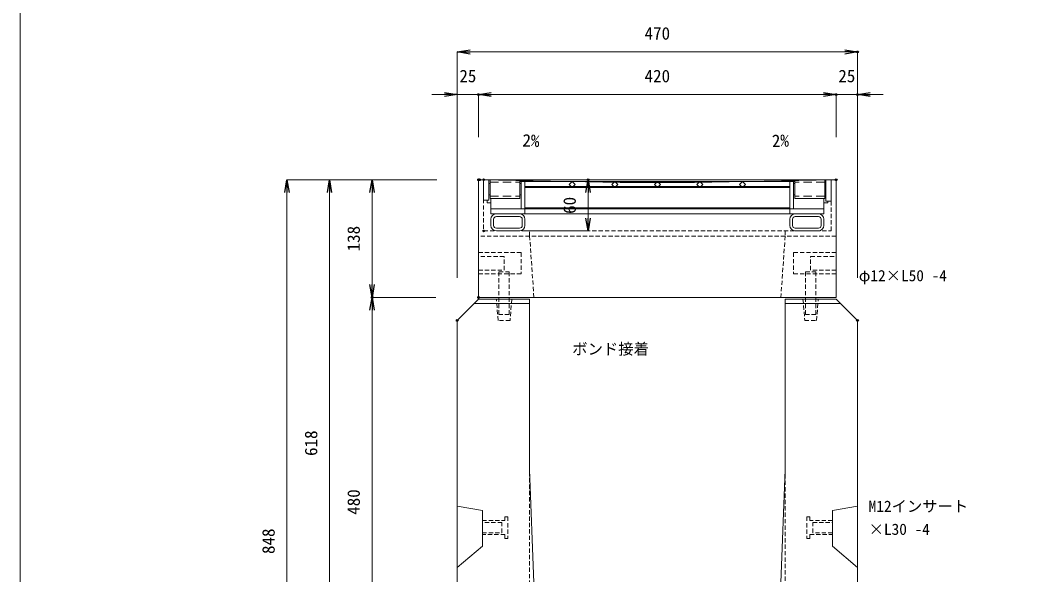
# Model space of a CAD drawing. Units: millimetres, scale not verified. Extents: x -1945 to 1945, y -1222 to 1618.
# Drawn here: x -1945 to -765, y 13 to 663 of the extents above; entities that cross this region are included whole.
import ezdxf
from ezdxf.enums import TextEntityAlignment as Align

# ---------------------------------------------------------------- set-up
doc = ezdxf.new("R2010")
doc.units = ezdxf.units.MM
doc.header["$LTSCALE"] = 10
doc.header["$PDMODE"] = 32
doc.header["$PDSIZE"] = 2
doc.linetypes.add('USER1', pattern=[0.75, 0.5, -0.25])
doc.linetypes.add('USER2', pattern=[1.5, 1, -0.5])
doc.layers.add('0-0_0', color=7, linetype='Continuous')
doc.layers.add('0-2_DEFPOINTS', color=7, linetype='Continuous')
for name, color, linetype, lineweight in [('0-1_TITLE', 7, 'Continuous', 18), ('0-3_KIJUN', 7, 'USER1', 18), ('0-5_SUNPO', 3, 'Continuous', 18), ('0-6_10-GR', 5, 'Continuous', 18)]:
    doc.layers.add(name, color=color, linetype=linetype, lineweight=lineweight)
doc.styles.add('ＭＳ ゴシック', font='')
doc.styles.get('ＭＳ ゴシック').set_extended_font_data('MS Gothic')

# ---------------------------------------------------------------- blocks, each defined once
blk = doc.blocks.new('_OPEN')
at = {"layer": '0-0_0'}
blk.add_line((0, 0), (-1, 0), dxfattribs=at)
blk.add_lwpolyline([(-1, 0.1667), (0, 0), (-1, -0.1667)], dxfattribs=at)
blk = doc.blocks.new('D2')
at = {"layer": '0-2_DEFPOINTS'}
for p in [(958.34, 1996.08), (538.34, 1896.08), (958.34, 1896.08)]:
    blk.add_point(p, dxfattribs=at)
at = {"layer": '0-5_SUNPO'}
for p, q in [((538.34, 1946.08), (538.34, 1996.08)), ((553.34, 1996.08), (943.34, 1996.08)), ((958.34, 1946.08), (958.34, 1996.08))]:
    blk.add_line(p, q, dxfattribs=at)
at = {"layer": '0-5_SUNPO', "xscale": 15, "yscale": 15, "rotation": 180}
blk.add_blockref('_OPEN', (538.34, 1996.08), dxfattribs=at)
at = {"layer": '0-5_SUNPO', "xscale": 15, "yscale": 15}
blk.add_blockref('_OPEN', (958.34, 1996.08), dxfattribs=at)
at = {"layer": '0-5_SUNPO', "color": 7, "style": 'ＭＳ ゴシック'}
blk.add_text('420', height=14.66, dxfattribs=at).set_placement((733.34, 2006.08), align=Align.BOTTOM_LEFT)
blk = doc.blocks.new('D8')
at = {"layer": '0-2_DEFPOINTS'}
for p in [(539.35, 1896.08), (313.34, 1048.08), (533.34, 1048.08)]:
    blk.add_point(p, dxfattribs=at)
at = {"layer": '0-5_SUNPO'}
for p, q in [((489.35, 1896.08), (313.34, 1896.08)), ((313.34, 1881.08), (313.34, 1063.08)), ((483.34, 1048.08), (313.34, 1048.08))]:
    blk.add_line(p, q, dxfattribs=at)
at = {"layer": '0-5_SUNPO', "xscale": 15, "yscale": 15}
for p, rotation in [((313.34, 1896.08), 90), ((313.34, 1048.08), 270)]:
    blk.add_blockref('_OPEN', p, dxfattribs=dict(at, rotation=rotation))
at = {"layer": '0-5_SUNPO', "color": 7, "style": 'ＭＳ ゴシック'}
blk.add_text('848', height=14.66, rotation=90, dxfattribs=at).set_placement((303.34, 1457.08), align=Align.BOTTOM_LEFT)
blk = doc.blocks.new('D13')
at = {"layer": '0-2_DEFPOINTS'}
for p in [(538.34, 1996.08), (538.34, 1896.08), (513.34, 1731.08)]:
    blk.add_point(p, dxfattribs=at)
at = {"layer": '0-5_SUNPO'}
for p, q in [((498.34, 1996.08), (483.34, 1996.08)), ((513.34, 1781.08), (513.34, 1996.08)), ((513.34, 1996.08), (538.34, 1996.08)), ((538.34, 1946.08), (538.34, 1996.08)), ((553.34, 1996.08), (568.34, 1996.08))]:
    blk.add_line(p, q, dxfattribs=at)
at = {"layer": '0-5_SUNPO', "xscale": 15, "yscale": 15}
blk.add_blockref('_OPEN', (513.34, 1996.08), dxfattribs=at)
at = {"layer": '0-5_SUNPO', "xscale": 15, "yscale": 15, "rotation": 180}
blk.add_blockref('_OPEN', (538.34, 1996.08), dxfattribs=at)
at = {"layer": '0-5_SUNPO', "color": 7, "style": 'ＭＳ ゴシック'}
blk.add_text('25', height=14.66, dxfattribs=at).set_placement((515.84, 2006.08), align=Align.BOTTOM_LEFT)
blk = doc.blocks.new('D14')
at = {"layer": '0-2_DEFPOINTS'}
for p in [(983.34, 1996.08), (958.34, 1896.08), (983.34, 1731.08)]:
    blk.add_point(p, dxfattribs=at)
at = {"layer": '0-5_SUNPO'}
for p, q in [((943.34, 1996.08), (928.34, 1996.08)), ((958.34, 1946.08), (958.34, 1996.08)), ((958.34, 1996.08), (983.34, 1996.08)), ((983.34, 1781.08), (983.34, 1996.08)), ((998.34, 1996.08), (1013.34, 1996.08))]:
    blk.add_line(p, q, dxfattribs=at)
at = {"layer": '0-5_SUNPO', "xscale": 15, "yscale": 15}
blk.add_blockref('_OPEN', (958.34, 1996.08), dxfattribs=at)
at = {"layer": '0-5_SUNPO', "xscale": 15, "yscale": 15, "rotation": 180}
blk.add_blockref('_OPEN', (983.34, 1996.08), dxfattribs=at)
at = {"layer": '0-5_SUNPO', "color": 7, "style": 'ＭＳ ゴシック'}
blk.add_text('25', height=14.66, dxfattribs=at).set_placement((960.84, 2006.08), align=Align.BOTTOM_LEFT)
blk = doc.blocks.new('D15')
at = {"layer": '0-2_DEFPOINTS'}
for p in [(983.34, 2046.08), (513.34, 1731.08), (983.34, 1731.08)]:
    blk.add_point(p, dxfattribs=at)
at = {"layer": '0-5_SUNPO'}
for p, q in [((513.34, 1781.08), (513.34, 2046.08)), ((528.34, 2046.08), (968.34, 2046.08)), ((983.34, 1781.08), (983.34, 2046.08))]:
    blk.add_line(p, q, dxfattribs=at)
at = {"layer": '0-5_SUNPO', "xscale": 15, "yscale": 15, "rotation": 180}
blk.add_blockref('_OPEN', (513.34, 2046.08), dxfattribs=at)
at = {"layer": '0-5_SUNPO', "xscale": 15, "yscale": 15}
blk.add_blockref('_OPEN', (983.34, 2046.08), dxfattribs=at)
at = {"layer": '0-5_SUNPO', "color": 7, "style": 'ＭＳ ゴシック'}
blk.add_text('470', height=14.66, dxfattribs=at).set_placement((733.34, 2056.08), align=Align.BOTTOM_LEFT)
blk = doc.blocks.new('D17')
at = {"layer": '0-2_DEFPOINTS'}
for p in [(538.34, 1896.08), (413.34, 1758.08), (538.34, 1758.08)]:
    blk.add_point(p, dxfattribs=at)
at = {"layer": '0-5_SUNPO'}
for p, q in [((488.34, 1896.08), (413.34, 1896.08)), ((413.34, 1881.08), (413.34, 1773.08)), ((488.34, 1758.08), (413.34, 1758.08))]:
    blk.add_line(p, q, dxfattribs=at)
at = {"layer": '0-5_SUNPO', "xscale": 15, "yscale": 15}
for p, rotation in [((413.34, 1896.08), 90), ((413.34, 1758.08), 270)]:
    blk.add_blockref('_OPEN', p, dxfattribs=dict(at, rotation=rotation))
at = {"layer": '0-5_SUNPO', "color": 7, "style": 'ＭＳ ゴシック'}
blk.add_text('138', height=14.66, rotation=90, dxfattribs=at).set_placement((403.34, 1812.08), align=Align.BOTTOM_LEFT)
blk = doc.blocks.new('D18')
at = {"layer": '0-2_DEFPOINTS'}
for p in [(538.34, 1758.08), (413.34, 1278.08), (748.34, 1278.08)]:
    blk.add_point(p, dxfattribs=at)
at = {"layer": '0-5_SUNPO'}
for p, q in [((488.34, 1758.08), (413.34, 1758.08)), ((413.34, 1743.08), (413.34, 1293.08)), ((698.34, 1278.08), (413.34, 1278.08))]:
    blk.add_line(p, q, dxfattribs=at)
at = {"layer": '0-5_SUNPO', "xscale": 15, "yscale": 15}
for p, rotation in [((413.34, 1758.08), 90), ((413.34, 1278.08), 270)]:
    blk.add_blockref('_OPEN', p, dxfattribs=dict(at, rotation=rotation))
at = {"layer": '0-5_SUNPO', "color": 7, "style": 'ＭＳ ゴシック'}
blk.add_text('480', height=14.66, rotation=90, dxfattribs=at).set_placement((403.34, 1503.08), align=Align.BOTTOM_LEFT)
blk = doc.blocks.new('D19')
at = {"layer": '0-2_DEFPOINTS'}
for p in [(538.34, 1896.08), (363.34, 1278.08), (748.34, 1278.08)]:
    blk.add_point(p, dxfattribs=at)
at = {"layer": '0-5_SUNPO'}
for p, q in [((488.34, 1896.08), (363.34, 1896.08)), ((363.34, 1881.08), (363.34, 1293.08)), ((698.34, 1278.08), (363.34, 1278.08))]:
    blk.add_line(p, q, dxfattribs=at)
at = {"layer": '0-5_SUNPO', "xscale": 15, "yscale": 15}
for p, rotation in [((363.34, 1896.08), 90), ((363.34, 1278.08), 270)]:
    blk.add_blockref('_OPEN', p, dxfattribs=dict(at, rotation=rotation))
at = {"layer": '0-5_SUNPO', "color": 7, "style": 'ＭＳ ゴシック'}
blk.add_text('618', height=14.66, rotation=90, dxfattribs=at).set_placement((353.34, 1572.08), align=Align.BOTTOM_LEFT)
blk = doc.blocks.new('M16_insert_dan')
at = {"layer": '0-3_KIJUN', "color": 3}
for points in [[(0, -12.5), (-50, -12.5), (-50, 12.5), (0, 12.5)], [(0, 8), (-30, 8), (-30, -8), (0, -8)]]:
    blk.add_lwpolyline(points, close=True, dxfattribs=at)
blk = doc.blocks.new('D32')
at = {"layer": '0-2_DEFPOINTS'}
for p in [(544.34, 1896.08), (666.96, 1896.08), (544.34, 1836.08)]:
    blk.add_point(p, dxfattribs=at)
at = {"layer": '0-5_SUNPO'}
for p, q in [((594.34, 1896.08), (666.96, 1896.08)), ((666.96, 1851.08), (666.96, 1881.08)), ((594.34, 1836.08), (666.96, 1836.08))]:
    blk.add_line(p, q, dxfattribs=at)
at = {"layer": '0-5_SUNPO', "xscale": 15, "yscale": 15}
for p, rotation in [((666.96, 1896.08), 90), ((666.96, 1836.08), 270)]:
    blk.add_blockref('_OPEN', p, dxfattribs=dict(at, rotation=rotation))
at = {"layer": '0-5_SUNPO', "color": 7, "style": 'ＭＳ ゴシック'}
blk.add_text('60', height=14.66, rotation=90, dxfattribs=at).set_placement((656.96, 1856.08), align=Align.BOTTOM_LEFT)
blk = doc.blocks.new('A$C332E5434')
at = {"layer": '0-6_10-GR'}
for p, q in [((0, 60), (0, 36)), ((0, 60), (6, 60)), ((6, 60), (6, 36)), ((7.5, 59.85), (42.5, 59.85)), ((42.5, 59.85), (42.5, 38.15)), ((400.5, 59.85), (400.5, 38.15)), ((408, 60), (402, 60)), ((402, 60), (402, 35)), ((42.5, 58), (365.5, 58)), ((44, 58), (44, 26)), ((48.5, 58), (48.5, 20)), ((48.5, 52), (359.5, 52)), ((48.5, 51), (359.5, 51)), ((204, 58), (200.46, 54.46)), ((200.46, 54.46), (204, 50.93)), ((207.54, 54.46), (204, 58)), ((204, 50.93), (207.54, 54.46)), ((304, 58), (300.46, 54.46)), ((300.46, 54.46), (304, 50.93)), ((307.54, 54.46), (304, 58)), ((304, 50.93), (307.54, 54.46)), ((359.5, 58), (359.5, 20)), ((364, 58), (364, 26)), ((0, 36), (6, 36)), ((400.5, 38.15), (365.5, 38.15)), ((399.5, 38.15), (399.5, 20)), ((8.5, 26), (399.5, 26)), ((48.5, 27), (359.5, 27)), ((8.5, 13.6), (8.5, 6.4)), ((11.7, 13.6), (11.7, 6.4)), ((42.1, 20), (14.9, 20)), ((42.1, 16.8), (14.9, 16.8)), ((45.3, 6.4), (45.3, 13.6)), ((48.5, 6.4), (48.5, 13.6)), ((359.5, 6.4), (359.5, 13.6)), ((362.7, 6.4), (362.7, 13.6)), ((365.9, 20), (393.1, 20)), ((365.9, 16.8), (393.1, 16.8)), ((396.3, 13.6), (396.3, 6.4)), ((399.5, 13.6), (399.5, 6.4)), ((14.9, 3.2), (42.1, 3.2)), ((14.9, 0), (42.1, 0)), ((393.1, 3.2), (365.9, 3.2)), ((393.1, 0), (365.9, 0))]:
    blk.add_line(p, q, dxfattribs=at)
at = {"layer": '0-6_10-GR', "linetype": 'USER2'}
for p, q in [((6, 55.5), (7.5, 55.5)), ((7.5, 57.05), (42.5, 57.05)), ((42.5, 55.5), (44, 55.5)), ((365.5, 55.5), (364, 55.5)), ((400.5, 57.05), (365.5, 57.05)), ((402, 55.5), (400.5, 55.5)), ((6, 42.5), (7.5, 42.5)), ((7.5, 40.95), (42.5, 40.95)), ((42.5, 42.5), (44, 42.5)), ((365.5, 42.5), (364, 42.5)), ((400.5, 40.95), (365.5, 40.95)), ((402, 42.5), (400.5, 42.5))]:
    blk.add_line(p, q, dxfattribs=at)
at = {"layer": '0-6_10-GR'}
for points in [[(7.5, 59.85), (7.5, 38.15), (42.5, 38.15)], [(400.5, 59.85), (365.5, 59.85), (365.5, 38.15)], [(408, 60), (408, 35), (402, 35)], [(4, 36), (4, 33), (8.5, 33)], [(8.5, 38.15), (8.5, 20), (399.5, 20)], [(404, 35), (404, 33), (399.5, 33)]]:
    blk.add_lwpolyline(points, dxfattribs=at)
for points in [[(107.54, 54.46), (104, 58), (100.46, 54.46), (104, 50.93)], [(157.54, 54.46), (154, 58), (150.46, 54.46), (154, 50.93)], [(257.54, 54.46), (254, 58), (250.46, 54.46), (254, 50.93)]]:
    blk.add_lwpolyline(points, close=True, dxfattribs=at)
for centre, radius, start, end in [((14.9, 13.6), 6.4, 90, 180), ((14.9, 13.6), 3.2, 90, 180), ((42.1, 13.6), 6.4, 0, 90), ((42.1, 13.6), 3.2, 0, 90), ((365.9, 13.6), 6.4, 90, 180), ((365.9, 13.6), 3.2, 90, 180), ((393.1, 13.6), 6.4, 0, 90), ((393.1, 13.6), 3.2, 0, 90), ((14.9, 6.4), 6.4, 180, 270), ((14.9, 6.4), 3.2, 180, 270), ((42.1, 6.4), 6.4, 270, 0), ((42.1, 6.4), 3.2, 270, 0), ((365.9, 6.4), 6.4, 180, 270), ((365.9, 6.4), 3.2, 180, 270), ((393.1, 6.4), 6.4, 270, 0), ((393.1, 6.4), 3.2, 270, 0)]:
    blk.add_arc(centre, radius, start, end, dxfattribs=at)

msp = doc.modelspace()

# ---------------------------------------------------------------- linework, layer by layer
at = {"layer": '0-1_TITLE', "color": 2}
msp.add_lwpolyline([(-1945, -1221.53), (1945, -1221.53), (1945, 1618.47), (-1945, 1618.47)], close=True, dxfattribs=at)
at = {"layer": '0-3_KIJUN', "linetype": 'Continuous'}
for p, q in [((-1411.66, 331.08), (-1346.66, 331.08)), ((-981.66, 331.08), (-1046.66, 331.08))]:
    msp.add_line(p, q, dxfattribs=at)
for points in [[(-1406.66, 476.08), (-986.66, 476.08), (-986.66, 338.08), (-1406.66, 338.08)], [(-1402.16, 88.08), (-1431.66, 93.08), (-1431.66, 21.08), (-1402.16, 46.08)], [(-991.16, 88.08), (-961.66, 93.08), (-961.66, 21.08), (-991.16, 46.08)]]:
    msp.add_lwpolyline(points, close=True, dxfattribs=at)
at = {"layer": '0-3_KIJUN'}
for points in [[(-1406.66, 476.08), (-1400.66, 476.08), (-1400.66, 416.08), (-992.66, 416.08), (-992.66, 476.08), (-986.66, 476.08), (-986.66, 410.08), (-1406.66, 410.08)], [(-1382.66, 368.08), (-1370.66, 368.08), (-1370.66, 318.08), (-1382.66, 318.08)], [(-1022.66, 368.08), (-1010.66, 368.08), (-1010.66, 318.08), (-1022.66, 318.08)], [(-1385.66, 336.08), (-1367.66, 336.08), (-1369.66, 311.08), (-1383.66, 311.08)], [(-1007.66, 336.08), (-1025.66, 336.08), (-1023.66, 311.08), (-1009.66, 311.08)], [(-1402.16, 59.86), (-1402.16, 76.31), (-1375.66, 76.31), (-1375.66, 80.83), (-1372.16, 80.83), (-1372.16, 55.33), (-1375.66, 55.33), (-1375.66, 59.86)], [(-1402.16, 74.08), (-1402.16, 62.08), (-1379.16, 62.08), (-1379.16, 74.08)], [(-991.16, 59.86), (-991.16, 76.31), (-1017.66, 76.31), (-1017.66, 80.83), (-1021.16, 80.83), (-1021.16, 55.33), (-1017.66, 55.33), (-1017.66, 59.86)], [(-991.16, 74.08), (-991.16, 62.08), (-1014.16, 62.08), (-1014.16, 74.08)]]:
    msp.add_lwpolyline(points, close=True, dxfattribs=at)
at = {"layer": '0-3_KIJUN', "linetype": 'Continuous'}
for points in [[(-1403.66, 476.08), (-1240.16, 473.08), (-1153.16, 473.08), (-989.66, 476.08)], [(-1431.66, -351.92), (-1431.66, 311.08), (-1406.66, 336.08), (-1346.66, 336.08), (-1346.66, 136.08), (-1341.66, 3.08)], [(-1051.66, 3.08), (-1046.66, 136.08), (-1046.66, 336.08), (-986.66, 336.08), (-961.66, 311.08), (-961.66, -351.92), (-981.66, -371.92), (-1411.66, -371.92), (-1431.66, -351.92)]]:
    msp.add_lwpolyline(points, dxfattribs=at)
at = {"layer": '0-3_KIJUN'}
for points in [[(-1046.66, 416.08), (-1046.66, 410.08), (-1051.66, 338.08), (-1341.66, 338.08), (-1346.66, 410.08), (-1346.66, 416.08)], [(-1346.66, 336.08), (-1346.66, -286.92), (-1046.66, -286.92), (-1046.66, 336.08)]]:
    msp.add_lwpolyline(points, dxfattribs=at)

# ---------------------------------------------------------------- block references
at = {"layer": '0-3_KIJUN', "rotation": 180}
msp.add_blockref('M16_insert_dan', (-1406.66, 378.08), dxfattribs=at)
at = {"layer": '0-3_KIJUN', "xscale": -1, "rotation": 180}
msp.add_blockref('M16_insert_dan', (-986.66, 378.08), dxfattribs=at)
at = {"layer": '0-5_SUNPO'}
for name in ['D15', 'D13', 'D2', 'D14', 'D8', 'D19', 'D17', 'D32', 'D18']:
    msp.add_blockref(name, (-1945, -1420), dxfattribs=at)
at = {"layer": '0-6_10-GR'}
msp.add_blockref('A$C332E5434', (-1400.66, 416.08), dxfattribs=at)

# ---------------------------------------------------------------- texts
at = {"layer": '0-5_SUNPO', "color": 7, "style": 'ＭＳ ゴシック'}
for rotation, p in [(358, (-1355.5, 510.76)), (2, (-1061.76, 509.93))]:
    msp.add_text('2%', height=14.66, rotation=rotation, dxfattribs=at).set_placement(p, align=Align.BOTTOM_LEFT)
for s, p in [('φ12×L50 -4', (-960.15, 353.08)), ('ボンド接着', (-1296.66, 267.08)), ('M12インサート', (-948.56, 82.55)), ('×L30 -4', (-948.56, 55.55))]:
    msp.add_text(s, height=13.2, dxfattribs=at).set_placement(p, align=Align.BOTTOM_LEFT)

doc.saveas('drawing.dxf')
